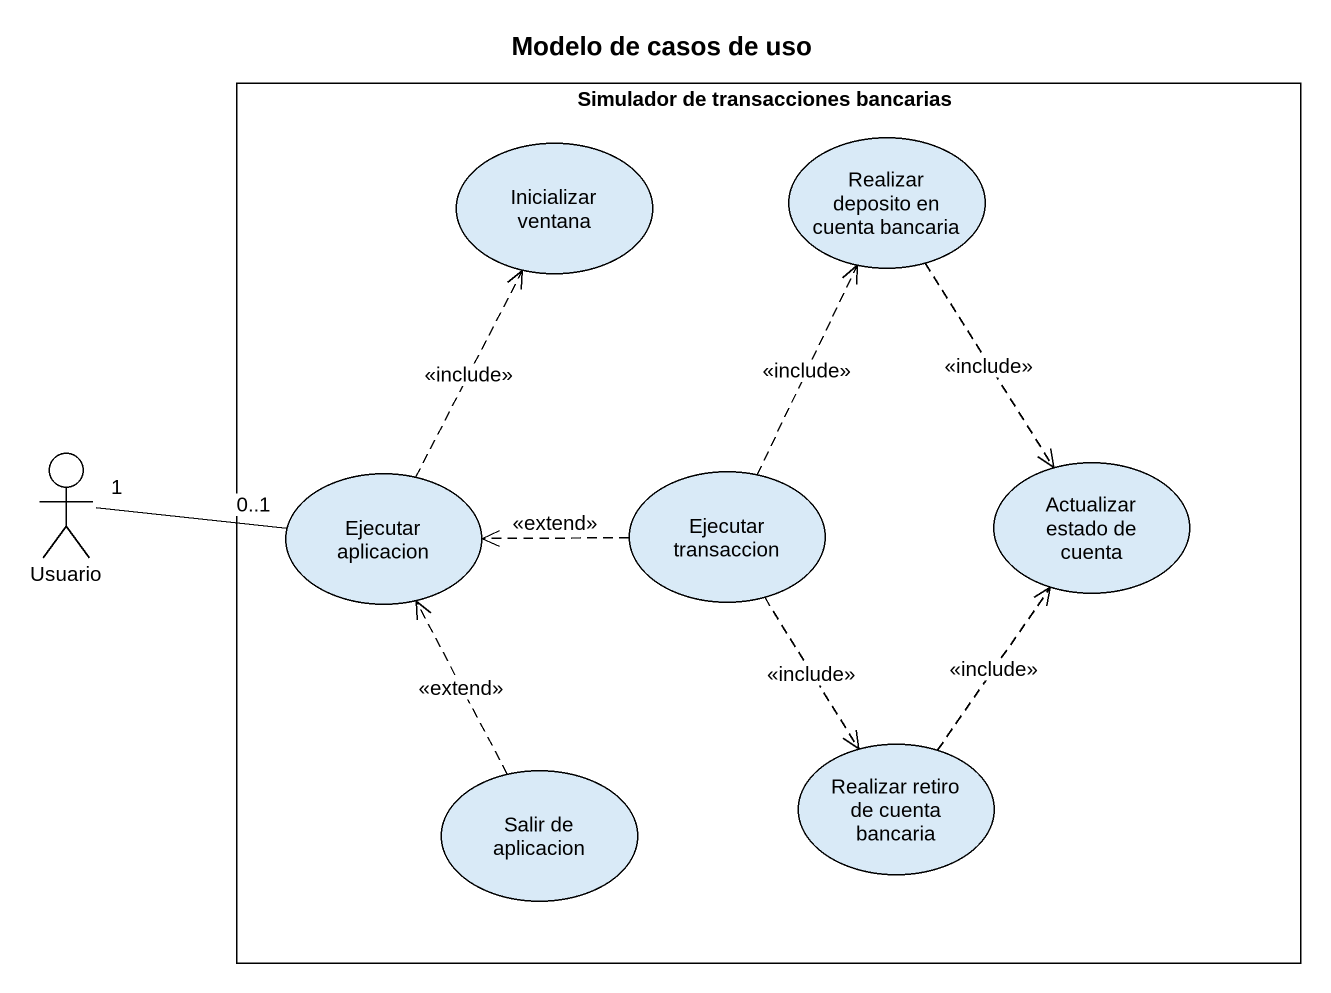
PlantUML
@startuml
title Modelo de casos de uso
rectangle "Simulador de transacciones bancarias" as Simulador_de_transacciones {
  usecase "Inicializar ventana" as Inicializar_ventana
  usecase "Realizar deposito en cuenta bancaria" as Realizar_deposito_en_cuenta
  usecase "Ejecutar aplicacion" as Ejecutar_aplicacion
  usecase "Ejecutar transaccion" as Ejecutar_transaccion
  usecase "Actualizar estado de cuenta" as Actualizar_estado_de_cuenta
  usecase "Realizar retiro de cuenta bancaria" as Realizar_retiro_de_cuenta
  usecase "Salir de aplicacion" as Salir_de_aplicacion
}
actor Usuario
Realizar_deposito_en_cuenta ..> Actualizar_estado_de_cuenta : <<include>>
Usuario "1" -right- "0..1" Ejecutar_aplicacion
Ejecutar_aplicacion .up.> Inicializar_ventana : <<include>>
Ejecutar_transaccion .up.> Realizar_deposito_en_cuenta : <<include>>
Ejecutar_transaccion .left.> Ejecutar_aplicacion : <<extend>>
Ejecutar_transaccion ..> Realizar_retiro_de_cuenta : <<include>>
Realizar_retiro_de_cuenta .up.> Actualizar_estado_de_cuenta : <<include>>
Salir_de_aplicacion .up.> Ejecutar_aplicacion : <<extend>>
@enduml
